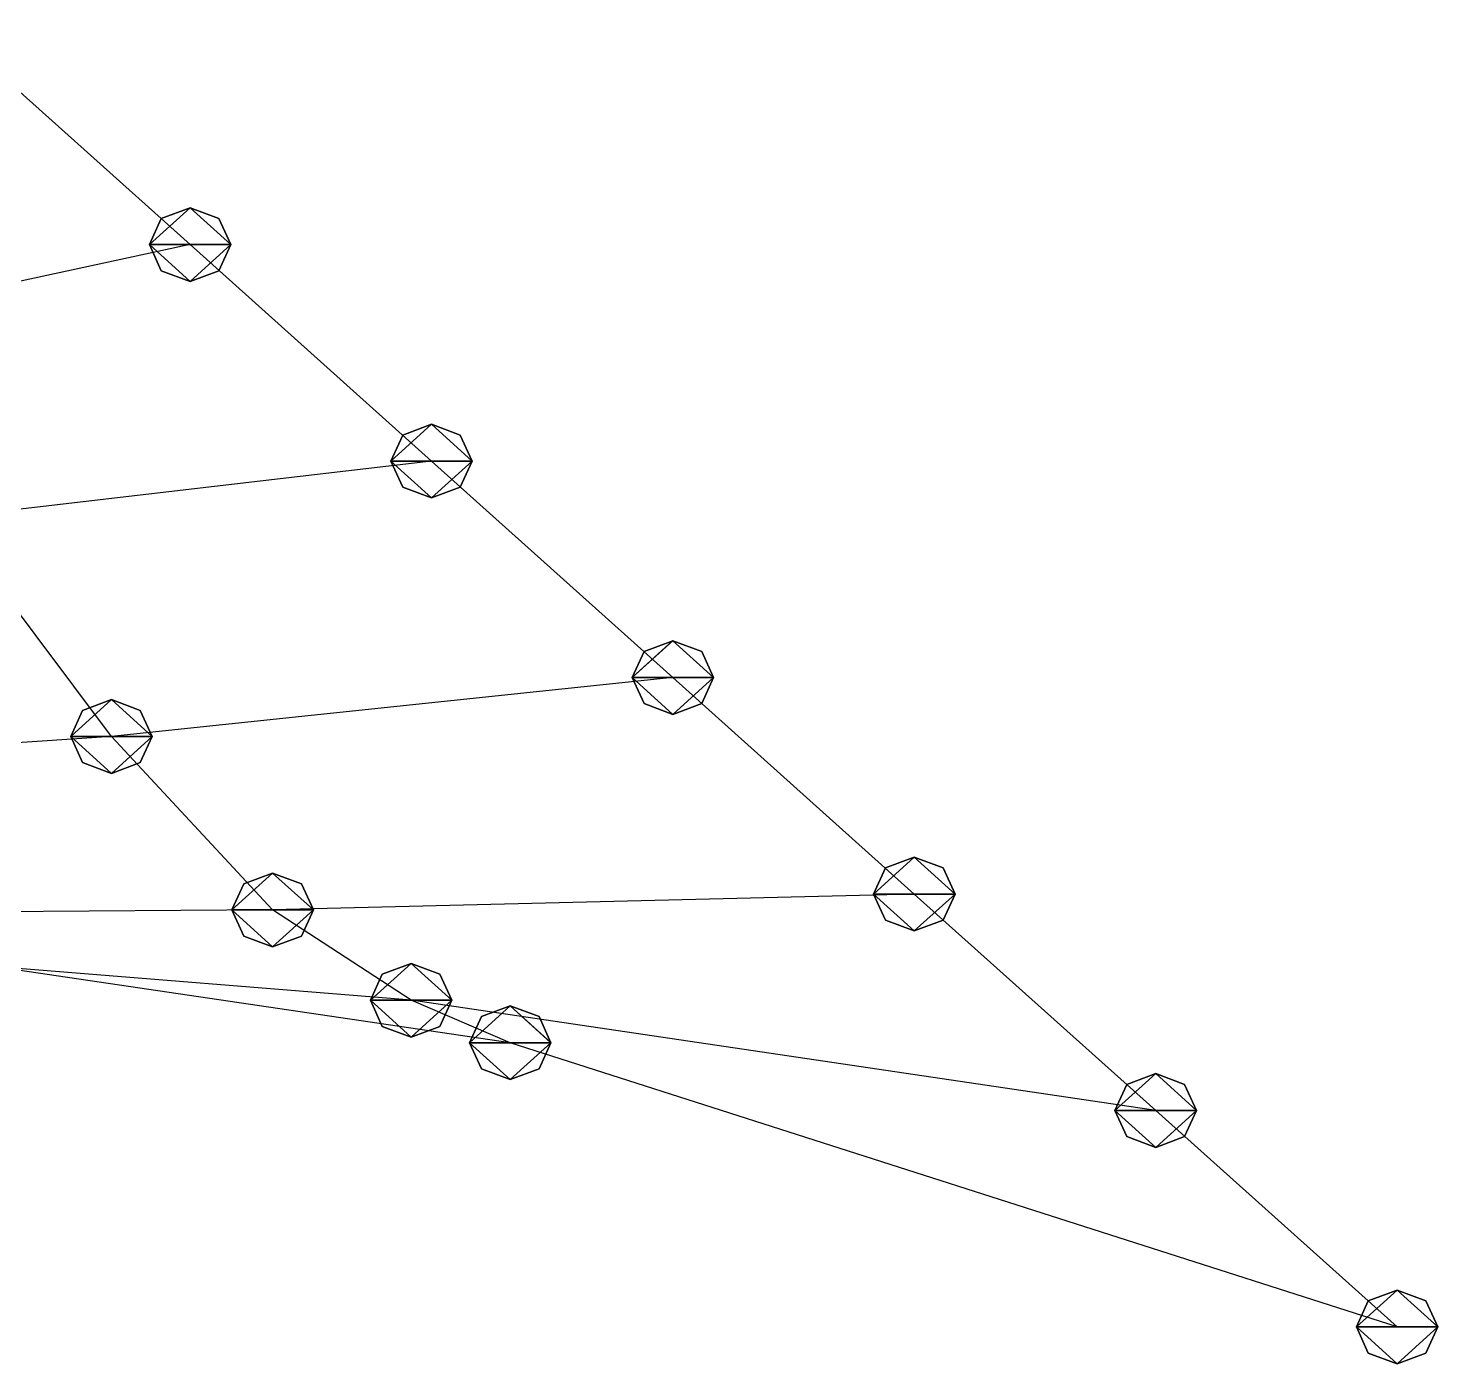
# Model space of a CAD drawing. Header units: metres. Extents: x -74 to 76, y -49 to 49.
# Drawn here: x 41.75 to 76.35, y -6.07 to 26.72 of the extents above; entities that cross this region are included whole.
import ezdxf

# ---------------------------------------------------------------- set-up
doc = ezdxf.new("R2010")
doc.units = ezdxf.units.M

msp = doc.modelspace()

# ---------------------------------------------------------------- linework, layer by layer
for p, q in [((45.721775, 21.406418, -185.8215), (39.795193, 26.72126, -187.22437)), ((45.721775, 22.312153, -186.24535), (45.014668, 22.04687, -186.1212)), ((45.721775, 22.312153, -186.24535), (45.014668, 22.04687, -186.1212)), ((45.721775, 22.312153, -186.24535), (45.014668, 22.04687, -186.1212)), ((46.428883, 22.04687, -186.1212), (45.721775, 22.312153, -186.24535)), ((46.428883, 22.04687, -186.1212), (45.721775, 22.312153, -186.24535)), ((46.428883, 22.04687, -186.1212), (45.721775, 22.312153, -186.24535)), ((45.014668, 22.04687, -186.1212), (44.721775, 21.406418, -185.8215)), ((45.014668, 22.04687, -186.1212), (44.721775, 21.406418, -185.8215)), ((45.014668, 22.04687, -186.1212), (44.721775, 21.406418, -185.8215)), ((46.721775, 21.406418, -185.8215), (46.428883, 22.04687, -186.1212)), ((46.721775, 21.406418, -185.8215), (46.428883, 22.04687, -186.1212)), ((46.721775, 21.406418, -185.8215), (46.428883, 22.04687, -186.1212)), ((45.721775, 21.406418, -185.8215), (34.71507, 19.04113, -186.33878)), ((44.721775, 21.406418, -185.8215), (45.014668, 20.765966, -185.5218)), ((44.721775, 21.406418, -185.8215), (45.014668, 20.765966, -185.5218)), ((44.721775, 21.406418, -185.8215), (45.014668, 20.765966, -185.5218)), ((51.648357, 16.091568, -184.41864), (45.721775, 21.406418, -185.8215)), ((46.428883, 20.765966, -185.5218), (46.721775, 21.406418, -185.8215)), ((46.428883, 20.765966, -185.5218), (46.721775, 21.406418, -185.8215)), ((46.428883, 20.765966, -185.5218), (46.721775, 21.406418, -185.8215)), ((45.014668, 20.765966, -185.5218), (45.721775, 20.500683, -185.39766)), ((45.014668, 20.765966, -185.5218), (45.721775, 20.500683, -185.39766)), ((45.014668, 20.765966, -185.5218), (45.721775, 20.500683, -185.39766)), ((45.721775, 20.500683, -185.39766), (46.428883, 20.765966, -185.5218)), ((45.721775, 20.500683, -185.39766), (46.428883, 20.765966, -185.5218)), ((45.721775, 20.500683, -185.39766), (46.428883, 20.765966, -185.5218)), ((51.648357, 16.997303, -184.84248), (50.94125, 16.73202, -184.71834)), ((51.648357, 16.997303, -184.84248), (50.94125, 16.73202, -184.71834)), ((51.648357, 16.997303, -184.84248), (50.94125, 16.73202, -184.71834)), ((52.355465, 16.73202, -184.71834), (51.648357, 16.997303, -184.84248)), ((52.355465, 16.73202, -184.71834), (51.648357, 16.997303, -184.84248)), ((52.355465, 16.73202, -184.71834), (51.648357, 16.997303, -184.84248)), ((50.94125, 16.73202, -184.71834), (50.648357, 16.091568, -184.41864)), ((50.94125, 16.73202, -184.71834), (50.648357, 16.091568, -184.41864)), ((50.94125, 16.73202, -184.71834), (50.648357, 16.091568, -184.41864)), ((52.648357, 16.091568, -184.41864), (52.355465, 16.73202, -184.71834)), ((52.648357, 16.091568, -184.41864), (52.355465, 16.73202, -184.71834)), ((52.648357, 16.091568, -184.41864), (52.355465, 16.73202, -184.71834)), ((51.648357, 16.091568, -184.41864), (39.769825, 14.700432, -185.63406)), ((50.648357, 16.091568, -184.41864), (50.94125, 15.451117, -184.11894)), ((50.648357, 16.091568, -184.41864), (50.94125, 15.451117, -184.11894)), ((50.648357, 16.091568, -184.41864), (50.94125, 15.451117, -184.11894)), ((57.57494, 10.776718, -183.01578), (51.648357, 16.091568, -184.41864)), ((52.355465, 15.451117, -184.11894), (52.648357, 16.091568, -184.41864)), ((52.355465, 15.451117, -184.11894), (52.648357, 16.091568, -184.41864)), ((52.355465, 15.451117, -184.11894), (52.648357, 16.091568, -184.41864)), ((50.94125, 15.451117, -184.11894), (51.648357, 15.185832, -183.9948)), ((50.94125, 15.451117, -184.11894), (51.648357, 15.185832, -183.9948)), ((50.94125, 15.451117, -184.11894), (51.648357, 15.185832, -183.9948)), ((51.648357, 15.185832, -183.9948), (52.355465, 15.451117, -184.11894)), ((51.648357, 15.185832, -183.9948), (52.355465, 15.451117, -184.11894)), ((51.648357, 15.185832, -183.9948), (52.355465, 15.451117, -184.11894)), ((43.790638, 9.329388, -184.89568), (39.769825, 14.700432, -185.63406)), ((57.57494, 11.682453, -183.43962), (56.867832, 11.41717, -183.31548)), ((57.57494, 11.682453, -183.43962), (56.867832, 11.41717, -183.31548)), ((57.57494, 11.682453, -183.43962), (56.867832, 11.41717, -183.31548)), ((58.282047, 11.41717, -183.31548), (57.57494, 11.682453, -183.43962)), ((58.282047, 11.41717, -183.31548), (57.57494, 11.682453, -183.43962)), ((58.282047, 11.41717, -183.31548), (57.57494, 11.682453, -183.43962)), ((56.867832, 11.41717, -183.31548), (56.57494, 10.776718, -183.01578)), ((56.867832, 11.41717, -183.31548), (56.57494, 10.776718, -183.01578)), ((56.867832, 11.41717, -183.31548), (56.57494, 10.776718, -183.01578)), ((58.57494, 10.776718, -183.01578), (58.282047, 11.41717, -183.31548)), ((58.57494, 10.776718, -183.01578), (58.282047, 11.41717, -183.31548)), ((58.57494, 10.776718, -183.01578), (58.282047, 11.41717, -183.31548)), ((57.57494, 10.776718, -183.01578), (43.790638, 9.329388, -184.89568)), ((56.57494, 10.776718, -183.01578), (56.867832, 10.136267, -182.71608)), ((56.57494, 10.776718, -183.01578), (56.867832, 10.136267, -182.71608)), ((56.57494, 10.776718, -183.01578), (56.867832, 10.136267, -182.71608)), ((63.501522, 5.461872, -181.61292), (57.57494, 10.776718, -183.01578)), ((58.282047, 10.136267, -182.71608), (58.57494, 10.776718, -183.01578)), ((58.282047, 10.136267, -182.71608), (58.57494, 10.776718, -183.01578)), ((58.282047, 10.136267, -182.71608), (58.57494, 10.776718, -183.01578)), ((43.790638, 10.235123, -185.31952), (43.08353, 9.969839, -185.19537)), ((43.790638, 10.235123, -185.31952), (43.08353, 9.969839, -185.19537)), ((43.790638, 10.235123, -185.31952), (43.08353, 9.969839, -185.19537)), ((43.790638, 10.235123, -185.31952), (43.08353, 9.969839, -185.19537)), ((44.497746, 9.969839, -185.19537), (43.790638, 10.235123, -185.31952)), ((44.497746, 9.969839, -185.19537), (43.790638, 10.235123, -185.31952)), ((44.497746, 9.969839, -185.19537), (43.790638, 10.235123, -185.31952)), ((44.497746, 9.969839, -185.19537), (43.790638, 10.235123, -185.31952)), ((56.867832, 10.136267, -182.71608), (57.57494, 9.870982, -182.59193)), ((56.867832, 10.136267, -182.71608), (57.57494, 9.870982, -182.59193)), ((56.867832, 10.136267, -182.71608), (57.57494, 9.870982, -182.59193)), ((57.57494, 9.870982, -182.59193), (58.282047, 10.136267, -182.71608)), ((57.57494, 9.870982, -182.59193), (58.282047, 10.136267, -182.71608)), ((57.57494, 9.870982, -182.59193), (58.282047, 10.136267, -182.71608)), ((43.08353, 9.969839, -185.19537), (42.790638, 9.329388, -184.89568)), ((43.08353, 9.969839, -185.19537), (42.790638, 9.329388, -184.89568)), ((43.08353, 9.969839, -185.19537), (42.790638, 9.329388, -184.89568)), ((43.08353, 9.969839, -185.19537), (42.790638, 9.329388, -184.89568)), ((44.790638, 9.329388, -184.89568), (44.497746, 9.969839, -185.19537)), ((44.790638, 9.329388, -184.89568), (44.497746, 9.969839, -185.19537)), ((44.790638, 9.329388, -184.89568), (44.497746, 9.969839, -185.19537)), ((44.790638, 9.329388, -184.89568), (44.497746, 9.969839, -185.19537)), ((43.790638, 9.329388, -184.89568), (30.167362, 8.399944, -188.78256)), ((42.790638, 9.329388, -184.89568), (43.08353, 8.688936, -184.59598)), ((42.790638, 9.329388, -184.89568), (43.08353, 8.688936, -184.59598)), ((42.790638, 9.329388, -184.89568), (43.08353, 8.688936, -184.59598)), ((42.790638, 9.329388, -184.89568), (43.08353, 8.688936, -184.59598)), ((47.74835, 5.069748, -183.68695), (43.790638, 9.329388, -184.89568)), ((44.497746, 8.688936, -184.59598), (44.790638, 9.329388, -184.89568)), ((44.497746, 8.688936, -184.59598), (44.790638, 9.329388, -184.89568)), ((44.497746, 8.688936, -184.59598), (44.790638, 9.329388, -184.89568)), ((44.497746, 8.688936, -184.59598), (44.790638, 9.329388, -184.89568)), ((43.08353, 8.688936, -184.59598), (43.790638, 8.423652, -184.47183)), ((43.08353, 8.688936, -184.59598), (43.790638, 8.423652, -184.47183)), ((43.08353, 8.688936, -184.59598), (43.790638, 8.423652, -184.47183)), ((43.08353, 8.688936, -184.59598), (43.790638, 8.423652, -184.47183)), ((43.790638, 8.423652, -184.47183), (44.497746, 8.688936, -184.59598)), ((43.790638, 8.423652, -184.47183), (44.497746, 8.688936, -184.59598)), ((43.790638, 8.423652, -184.47183), (44.497746, 8.688936, -184.59598)), ((43.790638, 8.423652, -184.47183), (44.497746, 8.688936, -184.59598)), ((63.501522, 6.3676076, -182.03676), (62.794415, 6.102324, -181.91261)), ((63.501522, 6.3676076, -182.03676), (62.794415, 6.102324, -181.91261)), ((63.501522, 6.3676076, -182.03676), (62.794415, 6.102324, -181.91261)), ((64.208626, 6.102324, -181.91261), (63.501522, 6.3676076, -182.03676)), ((64.208626, 6.102324, -181.91261), (63.501522, 6.3676076, -182.03676)), ((64.208626, 6.102324, -181.91261), (63.501522, 6.3676076, -182.03676)), ((47.74835, 5.9754834, -184.1108), (47.04124, 5.7102, -183.98665)), ((47.74835, 5.9754834, -184.1108), (47.04124, 5.7102, -183.98665)), ((47.74835, 5.9754834, -184.1108), (47.04124, 5.7102, -183.98665)), ((47.74835, 5.9754834, -184.1108), (47.04124, 5.7102, -183.98665)), ((48.455456, 5.7102, -183.98665), (47.74835, 5.9754834, -184.1108)), ((48.455456, 5.7102, -183.98665), (47.74835, 5.9754834, -184.1108)), ((48.455456, 5.7102, -183.98665), (47.74835, 5.9754834, -184.1108)), ((48.455456, 5.7102, -183.98665), (47.74835, 5.9754834, -184.1108)), ((62.794415, 6.102324, -181.91261), (62.501522, 5.461872, -181.61292)), ((62.794415, 6.102324, -181.91261), (62.501522, 5.461872, -181.61292)), ((62.794415, 6.102324, -181.91261), (62.501522, 5.461872, -181.61292)), ((64.50152, 5.461872, -181.61292), (64.208626, 6.102324, -181.91261)), ((64.50152, 5.461872, -181.61292), (64.208626, 6.102324, -181.91261)), ((64.50152, 5.461872, -181.61292), (64.208626, 6.102324, -181.91261)), ((47.04124, 5.7102, -183.98665), (46.74835, 5.069748, -183.68695)), ((47.04124, 5.7102, -183.98665), (46.74835, 5.069748, -183.68695)), ((47.04124, 5.7102, -183.98665), (46.74835, 5.069748, -183.68695)), ((47.04124, 5.7102, -183.98665), (46.74835, 5.069748, -183.68695)), ((48.74835, 5.069748, -183.68695), (48.455456, 5.7102, -183.98665)), ((48.74835, 5.069748, -183.68695), (48.455456, 5.7102, -183.98665)), ((48.74835, 5.069748, -183.68695), (48.455456, 5.7102, -183.98665)), ((48.74835, 5.069748, -183.68695), (48.455456, 5.7102, -183.98665)), ((63.501522, 5.461872, -181.61292), (47.74835, 5.069748, -183.68695)), ((62.501522, 5.461872, -181.61292), (62.794415, 4.82142, -181.31322)), ((62.501522, 5.461872, -181.61292), (62.794415, 4.82142, -181.31322)), ((62.501522, 5.461872, -181.61292), (62.794415, 4.82142, -181.31322)), ((69.4281, 0.14702225, -180.21005), (63.501522, 5.461872, -181.61292)), ((64.208626, 4.82142, -181.31322), (64.50152, 5.461872, -181.61292)), ((64.208626, 4.82142, -181.31322), (64.50152, 5.461872, -181.61292)), ((64.208626, 4.82142, -181.31322), (64.50152, 5.461872, -181.61292)), ((47.74835, 5.069748, -183.68695), (33.55044, 4.9663277, -188.71924)), ((46.74835, 5.069748, -183.68695), (47.04124, 4.429296, -183.38725)), ((46.74835, 5.069748, -183.68695), (47.04124, 4.429296, -183.38725)), ((46.74835, 5.069748, -183.68695), (47.04124, 4.429296, -183.38725)), ((46.74835, 5.069748, -183.68695), (47.04124, 4.429296, -183.38725)), ((51.14815, 2.8530922, -181.8537), (47.74835, 5.069748, -183.68695)), ((48.455456, 4.429296, -183.38725), (48.74835, 5.069748, -183.68695)), ((48.455456, 4.429296, -183.38725), (48.74835, 5.069748, -183.68695)), ((48.455456, 4.429296, -183.38725), (48.74835, 5.069748, -183.68695)), ((48.455456, 4.429296, -183.38725), (48.74835, 5.069748, -183.68695)), ((62.794415, 4.82142, -181.31322), (63.501522, 4.5561366, -181.18907)), ((62.794415, 4.82142, -181.31322), (63.501522, 4.5561366, -181.18907)), ((62.794415, 4.82142, -181.31322), (63.501522, 4.5561366, -181.18907)), ((63.501522, 4.5561366, -181.18907), (64.208626, 4.82142, -181.31322)), ((63.501522, 4.5561366, -181.18907), (64.208626, 4.82142, -181.31322)), ((63.501522, 4.5561366, -181.18907), (64.208626, 4.82142, -181.31322)), ((47.04124, 4.429296, -183.38725), (47.74835, 4.1640124, -183.2631)), ((47.04124, 4.429296, -183.38725), (47.74835, 4.1640124, -183.2631)), ((47.04124, 4.429296, -183.38725), (47.74835, 4.1640124, -183.2631)), ((47.04124, 4.429296, -183.38725), (47.74835, 4.1640124, -183.2631)), ((47.74835, 4.1640124, -183.2631), (48.455456, 4.429296, -183.38725)), ((47.74835, 4.1640124, -183.2631), (48.455456, 4.429296, -183.38725)), ((47.74835, 4.1640124, -183.2631), (48.455456, 4.429296, -183.38725)), ((47.74835, 4.1640124, -183.2631), (48.455456, 4.429296, -183.38725)), ((51.14815, 2.8530922, -181.8537), (36.279865, 4.051155, -188.36043)), ((53.58282, 1.8114014, -180.8113), (37.699566, 4.145836, -188.39569)), ((50.441044, 3.4935439, -182.1534), (50.14815, 2.8530922, -181.8537)), ((50.441044, 3.4935439, -182.1534), (50.14815, 2.8530922, -181.8537)), ((50.441044, 3.4935439, -182.1534), (50.14815, 2.8530922, -181.8537)), ((50.441044, 3.4935439, -182.1534), (50.14815, 2.8530922, -181.8537)), ((51.14815, 3.7588277, -182.27754), (50.441044, 3.4935439, -182.1534)), ((51.14815, 3.7588277, -182.27754), (50.441044, 3.4935439, -182.1534)), ((51.14815, 3.7588277, -182.27754), (50.441044, 3.4935439, -182.1534)), ((51.14815, 3.7588277, -182.27754), (50.441044, 3.4935439, -182.1534)), ((51.85526, 3.4935439, -182.1534), (51.14815, 3.7588277, -182.27754)), ((51.85526, 3.4935439, -182.1534), (51.14815, 3.7588277, -182.27754)), ((51.85526, 3.4935439, -182.1534), (51.14815, 3.7588277, -182.27754)), ((51.85526, 3.4935439, -182.1534), (51.14815, 3.7588277, -182.27754)), ((52.14815, 2.8530922, -181.8537), (51.85526, 3.4935439, -182.1534)), ((52.14815, 2.8530922, -181.8537), (51.85526, 3.4935439, -182.1534)), ((52.14815, 2.8530922, -181.8537), (51.85526, 3.4935439, -182.1534)), ((52.14815, 2.8530922, -181.8537), (51.85526, 3.4935439, -182.1534)), ((50.14815, 2.8530922, -181.8537), (50.441044, 2.2126403, -181.554)), ((50.14815, 2.8530922, -181.8537), (50.441044, 2.2126403, -181.554)), ((50.14815, 2.8530922, -181.8537), (50.441044, 2.2126403, -181.554)), ((50.14815, 2.8530922, -181.8537), (50.441044, 2.2126403, -181.554)), ((53.58282, 1.8114014, -180.8113), (51.14815, 2.8530922, -181.8537)), ((69.4281, 0.14702225, -180.21005), (51.14815, 2.8530922, -181.8537)), ((51.85526, 2.2126405, -181.554), (52.14815, 2.8530922, -181.8537)), ((51.85526, 2.2126405, -181.554), (52.14815, 2.8530922, -181.8537)), ((51.85526, 2.2126405, -181.554), (52.14815, 2.8530922, -181.8537)), ((51.85526, 2.2126405, -181.554), (52.14815, 2.8530922, -181.8537)), ((52.875713, 2.451853, -181.111), (52.58282, 1.8114014, -180.8113)), ((52.875713, 2.451853, -181.111), (52.58282, 1.8114014, -180.8113)), ((52.875713, 2.451853, -181.111), (52.58282, 1.8114014, -180.8113)), ((53.58282, 2.7171369, -181.23514), (52.875713, 2.451853, -181.111)), ((53.58282, 2.7171369, -181.23514), (52.875713, 2.451853, -181.111)), ((53.58282, 2.7171369, -181.23514), (52.875713, 2.451853, -181.111)), ((54.28993, 2.451853, -181.111), (53.58282, 2.7171369, -181.23514)), ((54.28993, 2.451853, -181.111), (53.58282, 2.7171369, -181.23514)), ((54.28993, 2.451853, -181.111), (53.58282, 2.7171369, -181.23514)), ((54.58282, 1.8114014, -180.8113), (54.28993, 2.451853, -181.111)), ((54.58282, 1.8114014, -180.8113), (54.28993, 2.451853, -181.111)), ((54.58282, 1.8114014, -180.8113), (54.28993, 2.451853, -181.111)), ((50.441044, 2.2126403, -181.554), (51.14815, 1.9473567, -181.42986)), ((50.441044, 2.2126403, -181.554), (51.14815, 1.9473567, -181.42986)), ((50.441044, 2.2126403, -181.554), (51.14815, 1.9473567, -181.42986)), ((50.441044, 2.2126403, -181.554), (51.14815, 1.9473567, -181.42986)), ((51.14815, 1.9473567, -181.42986), (51.85526, 2.2126405, -181.554)), ((51.14815, 1.9473567, -181.42986), (51.85526, 2.2126405, -181.554)), ((51.14815, 1.9473567, -181.42986), (51.85526, 2.2126405, -181.554)), ((51.14815, 1.9473567, -181.42986), (51.85526, 2.2126405, -181.554)), ((52.58282, 1.8114014, -180.8113), (52.875713, 1.1709496, -180.5116)), ((52.58282, 1.8114014, -180.8113), (52.875713, 1.1709496, -180.5116)), ((52.58282, 1.8114014, -180.8113), (52.875713, 1.1709496, -180.5116)), ((75.35469, -5.167824, -178.80717), (53.58282, 1.8114014, -180.8113)), ((54.28993, 1.1709497, -180.5116), (54.58282, 1.8114014, -180.8113)), ((54.28993, 1.1709497, -180.5116), (54.58282, 1.8114014, -180.8113)), ((54.28993, 1.1709497, -180.5116), (54.58282, 1.8114014, -180.8113)), ((52.875713, 1.1709496, -180.5116), (53.58282, 0.9056658, -180.38745)), ((52.875713, 1.1709496, -180.5116), (53.58282, 0.9056658, -180.38745)), ((52.875713, 1.1709496, -180.5116), (53.58282, 0.9056658, -180.38745)), ((53.58282, 0.9056658, -180.38745), (54.28993, 1.1709497, -180.5116)), ((53.58282, 0.9056658, -180.38745), (54.28993, 1.1709497, -180.5116)), ((53.58282, 0.9056658, -180.38745), (54.28993, 1.1709497, -180.5116)), ((69.4281, 1.0527577, -180.6339), (68.72099, 0.787474, -180.50975)), ((69.4281, 1.0527577, -180.6339), (68.72099, 0.787474, -180.50975)), ((69.4281, 1.0527577, -180.6339), (68.72099, 0.787474, -180.50975)), ((70.13521, 0.787474, -180.50975), (69.4281, 1.0527577, -180.6339)), ((70.13521, 0.787474, -180.50975), (69.4281, 1.0527577, -180.6339)), ((70.13521, 0.787474, -180.50975), (69.4281, 1.0527577, -180.6339)), ((68.72099, 0.787474, -180.50975), (68.4281, 0.14702225, -180.21005)), ((68.72099, 0.787474, -180.50975), (68.4281, 0.14702225, -180.21005)), ((68.72099, 0.787474, -180.50975), (68.4281, 0.14702225, -180.21005)), ((70.4281, 0.14702225, -180.21005), (70.13521, 0.787474, -180.50975)), ((70.4281, 0.14702225, -180.21005), (70.13521, 0.787474, -180.50975)), ((70.4281, 0.14702225, -180.21005), (70.13521, 0.787474, -180.50975)), ((68.4281, 0.14702225, -180.21005), (68.72099, -0.49342954, -179.91035)), ((68.4281, 0.14702225, -180.21005), (68.72099, -0.49342954, -179.91035)), ((68.4281, 0.14702225, -180.21005), (68.72099, -0.49342954, -179.91035)), ((75.35469, -5.167824, -178.80717), (69.4281, 0.14702225, -180.21005)), ((70.13521, -0.49342948, -179.91035), (70.4281, 0.14702225, -180.21005)), ((70.13521, -0.49342948, -179.91035), (70.4281, 0.14702225, -180.21005)), ((70.13521, -0.49342948, -179.91035), (70.4281, 0.14702225, -180.21005)), ((68.72099, -0.49342954, -179.91035), (69.4281, -0.7587133, -179.78621)), ((68.72099, -0.49342954, -179.91035), (69.4281, -0.7587133, -179.78621)), ((68.72099, -0.49342954, -179.91035), (69.4281, -0.7587133, -179.78621)), ((69.4281, -0.7587133, -179.78621), (70.13521, -0.49342948, -179.91035)), ((69.4281, -0.7587133, -179.78621), (70.13521, -0.49342948, -179.91035)), ((69.4281, -0.7587133, -179.78621), (70.13521, -0.49342948, -179.91035)), ((75.35469, -4.2620883, -179.23102), (74.64758, -4.527372, -179.10687)), ((75.35469, -4.2620883, -179.23102), (74.64758, -4.527372, -179.10687)), ((76.0618, -4.527372, -179.10687), (75.35469, -4.2620883, -179.23102)), ((76.0618, -4.527372, -179.10687), (75.35469, -4.2620883, -179.23102)), ((74.64758, -4.527372, -179.10687), (74.35469, -5.167824, -178.80717)), ((74.64758, -4.527372, -179.10687), (74.35469, -5.167824, -178.80717)), ((76.35469, -5.167824, -178.80717), (76.0618, -4.527372, -179.10687)), ((76.35469, -5.167824, -178.80717), (76.0618, -4.527372, -179.10687)), ((74.35469, -5.167824, -178.80717), (74.64758, -5.8082757, -178.50748)), ((74.35469, -5.167824, -178.80717), (74.64758, -5.8082757, -178.50748)), ((76.0618, -5.8082757, -178.50748), (76.35469, -5.167824, -178.80717)), ((76.0618, -5.8082757, -178.50748), (76.35469, -5.167824, -178.80717)), ((74.64758, -5.8082757, -178.50748), (75.35469, -6.0735593, -178.38333)), ((74.64758, -5.8082757, -178.50748), (75.35469, -6.0735593, -178.38333)), ((75.35469, -6.0735593, -178.38333), (76.0618, -5.8082757, -178.50748)), ((75.35469, -6.0735593, -178.38333), (76.0618, -5.8082757, -178.50748))]:
    msp.add_line(p, q)
for points in [[(44.721775, 21.406418, -185.8215), (45.014668, 22.04687, -186.1212), (45.721775, 22.312153, -186.24535), (45.721874, 22.312252, -186.24524)], [(44.721775, 21.406418, -185.8215), (45.014668, 22.04687, -186.1212), (45.721775, 22.312153, -186.24535), (45.721874, 22.312252, -186.24524)], [(44.721775, 21.406418, -185.8215), (45.014668, 22.04687, -186.1212), (45.721775, 22.312153, -186.24535), (45.721874, 22.312252, -186.24524)], [(44.721775, 21.406418, -185.8215), (45.721775, 22.312153, -186.24535), (46.721775, 21.406418, -185.8215), (46.721874, 21.406517, -185.8214)], [(44.721775, 21.406418, -185.8215), (45.721775, 22.312153, -186.24535), (46.721775, 21.406418, -185.8215), (46.721874, 21.406517, -185.8214)], [(44.721775, 21.406418, -185.8215), (45.721775, 22.312153, -186.24535), (46.721775, 21.406418, -185.8215), (46.721874, 21.406517, -185.8214)], [(45.721775, 22.312153, -186.24535), (46.428883, 22.04687, -186.1212), (46.721775, 21.406418, -185.8215), (46.721874, 21.406517, -185.8214)], [(45.721775, 22.312153, -186.24535), (46.428883, 22.04687, -186.1212), (46.721775, 21.406418, -185.8215), (46.721874, 21.406517, -185.8214)], [(45.721775, 22.312153, -186.24535), (46.428883, 22.04687, -186.1212), (46.721775, 21.406418, -185.8215), (46.721874, 21.406517, -185.8214)], [(45.721775, 20.500683, -185.39766), (45.014668, 20.765966, -185.5218), (44.721775, 21.406418, -185.8215), (44.721874, 21.406517, -185.8214)], [(46.721775, 21.406418, -185.8215), (45.721775, 20.500683, -185.39766), (44.721775, 21.406418, -185.8215), (44.721874, 21.406517, -185.8214)], [(45.721775, 20.500683, -185.39766), (45.014668, 20.765966, -185.5218), (44.721775, 21.406418, -185.8215), (44.721874, 21.406517, -185.8214)], [(46.721775, 21.406418, -185.8215), (45.721775, 20.500683, -185.39766), (44.721775, 21.406418, -185.8215), (44.721874, 21.406517, -185.8214)], [(45.721775, 20.500683, -185.39766), (45.014668, 20.765966, -185.5218), (44.721775, 21.406418, -185.8215), (44.721874, 21.406517, -185.8214)], [(46.721775, 21.406418, -185.8215), (45.721775, 20.500683, -185.39766), (44.721775, 21.406418, -185.8215), (44.721874, 21.406517, -185.8214)], [(46.721775, 21.406418, -185.8215), (46.428883, 20.765966, -185.5218), (45.721775, 20.500683, -185.39766), (45.721874, 20.500782, -185.39755)], [(46.721775, 21.406418, -185.8215), (46.428883, 20.765966, -185.5218), (45.721775, 20.500683, -185.39766), (45.721874, 20.500782, -185.39755)], [(46.721775, 21.406418, -185.8215), (46.428883, 20.765966, -185.5218), (45.721775, 20.500683, -185.39766), (45.721874, 20.500782, -185.39755)], [(50.648357, 16.091568, -184.41864), (50.94125, 16.73202, -184.71834), (51.648357, 16.997303, -184.84248), (51.648457, 16.997402, -184.84238)], [(50.648357, 16.091568, -184.41864), (50.94125, 16.73202, -184.71834), (51.648357, 16.997303, -184.84248), (51.648457, 16.997402, -184.84238)], [(50.648357, 16.091568, -184.41864), (50.94125, 16.73202, -184.71834), (51.648357, 16.997303, -184.84248), (51.648457, 16.997402, -184.84238)], [(50.648357, 16.091568, -184.41864), (51.648357, 16.997303, -184.84248), (52.648357, 16.091568, -184.41864), (52.648457, 16.091667, -184.41853)], [(50.648357, 16.091568, -184.41864), (51.648357, 16.997303, -184.84248), (52.648357, 16.091568, -184.41864), (52.648457, 16.091667, -184.41853)], [(50.648357, 16.091568, -184.41864), (51.648357, 16.997303, -184.84248), (52.648357, 16.091568, -184.41864), (52.648457, 16.091667, -184.41853)], [(51.648357, 16.997303, -184.84248), (52.355465, 16.73202, -184.71834), (52.648357, 16.091568, -184.41864), (52.648457, 16.091667, -184.41853)], [(51.648357, 16.997303, -184.84248), (52.355465, 16.73202, -184.71834), (52.648357, 16.091568, -184.41864), (52.648457, 16.091667, -184.41853)], [(51.648357, 16.997303, -184.84248), (52.355465, 16.73202, -184.71834), (52.648357, 16.091568, -184.41864), (52.648457, 16.091667, -184.41853)], [(51.648357, 15.185832, -183.9948), (50.94125, 15.451117, -184.11894), (50.648357, 16.091568, -184.41864), (50.648457, 16.091667, -184.41853)], [(52.648357, 16.091568, -184.41864), (51.648357, 15.185832, -183.9948), (50.648357, 16.091568, -184.41864), (50.648457, 16.091667, -184.41853)], [(51.648357, 15.185832, -183.9948), (50.94125, 15.451117, -184.11894), (50.648357, 16.091568, -184.41864), (50.648457, 16.091667, -184.41853)], [(52.648357, 16.091568, -184.41864), (51.648357, 15.185832, -183.9948), (50.648357, 16.091568, -184.41864), (50.648457, 16.091667, -184.41853)], [(51.648357, 15.185832, -183.9948), (50.94125, 15.451117, -184.11894), (50.648357, 16.091568, -184.41864), (50.648457, 16.091667, -184.41853)], [(52.648357, 16.091568, -184.41864), (51.648357, 15.185832, -183.9948), (50.648357, 16.091568, -184.41864), (50.648457, 16.091667, -184.41853)], [(52.648357, 16.091568, -184.41864), (52.355465, 15.451117, -184.11894), (51.648357, 15.185832, -183.9948), (51.648457, 15.185932, -183.99469)], [(52.648357, 16.091568, -184.41864), (52.355465, 15.451117, -184.11894), (51.648357, 15.185832, -183.9948), (51.648457, 15.185932, -183.99469)], [(52.648357, 16.091568, -184.41864), (52.355465, 15.451117, -184.11894), (51.648357, 15.185832, -183.9948), (51.648457, 15.185932, -183.99469)], [(56.57494, 10.776718, -183.01578), (56.867832, 11.41717, -183.31548), (57.57494, 11.682453, -183.43962), (57.57504, 11.682553, -183.43951)], [(56.57494, 10.776718, -183.01578), (56.867832, 11.41717, -183.31548), (57.57494, 11.682453, -183.43962), (57.57504, 11.682553, -183.43951)], [(56.57494, 10.776718, -183.01578), (56.867832, 11.41717, -183.31548), (57.57494, 11.682453, -183.43962), (57.57504, 11.682553, -183.43951)], [(56.57494, 10.776718, -183.01578), (57.57494, 11.682453, -183.43962), (58.57494, 10.776718, -183.01578), (58.57504, 10.776818, -183.01567)], [(56.57494, 10.776718, -183.01578), (57.57494, 11.682453, -183.43962), (58.57494, 10.776718, -183.01578), (58.57504, 10.776818, -183.01567)], [(56.57494, 10.776718, -183.01578), (57.57494, 11.682453, -183.43962), (58.57494, 10.776718, -183.01578), (58.57504, 10.776818, -183.01567)], [(57.57494, 11.682453, -183.43962), (58.282047, 11.41717, -183.31548), (58.57494, 10.776718, -183.01578), (58.57504, 10.776818, -183.01567)], [(57.57494, 11.682453, -183.43962), (58.282047, 11.41717, -183.31548), (58.57494, 10.776718, -183.01578), (58.57504, 10.776818, -183.01567)], [(57.57494, 11.682453, -183.43962), (58.282047, 11.41717, -183.31548), (58.57494, 10.776718, -183.01578), (58.57504, 10.776818, -183.01567)], [(57.57494, 9.870982, -182.59193), (56.867832, 10.136267, -182.71608), (56.57494, 10.776718, -183.01578), (56.57504, 10.776818, -183.01567)], [(58.57494, 10.776718, -183.01578), (57.57494, 9.870982, -182.59193), (56.57494, 10.776718, -183.01578), (56.57504, 10.776818, -183.01567)], [(57.57494, 9.870982, -182.59193), (56.867832, 10.136267, -182.71608), (56.57494, 10.776718, -183.01578), (56.57504, 10.776818, -183.01567)], [(58.57494, 10.776718, -183.01578), (57.57494, 9.870982, -182.59193), (56.57494, 10.776718, -183.01578), (56.57504, 10.776818, -183.01567)], [(57.57494, 9.870982, -182.59193), (56.867832, 10.136267, -182.71608), (56.57494, 10.776718, -183.01578), (56.57504, 10.776818, -183.01567)], [(58.57494, 10.776718, -183.01578), (57.57494, 9.870982, -182.59193), (56.57494, 10.776718, -183.01578), (56.57504, 10.776818, -183.01567)], [(58.57494, 10.776718, -183.01578), (58.282047, 10.136267, -182.71608), (57.57494, 9.870982, -182.59193), (57.57504, 9.871082, -182.59183)], [(58.57494, 10.776718, -183.01578), (58.282047, 10.136267, -182.71608), (57.57494, 9.870982, -182.59193), (57.57504, 9.871082, -182.59183)], [(58.57494, 10.776718, -183.01578), (58.282047, 10.136267, -182.71608), (57.57494, 9.870982, -182.59193), (57.57504, 9.871082, -182.59183)], [(42.790638, 9.329388, -184.89568), (43.08353, 9.969839, -185.19537), (43.790638, 10.235123, -185.31952), (43.790737, 10.235223, -185.31941)], [(42.790638, 9.329388, -184.89568), (43.08353, 9.969839, -185.19537), (43.790638, 10.235123, -185.31952), (43.790737, 10.235223, -185.31941)], [(42.790638, 9.329388, -184.89568), (43.08353, 9.969839, -185.19537), (43.790638, 10.235123, -185.31952), (43.790737, 10.235223, -185.31941)], [(42.790638, 9.329388, -184.89568), (43.08353, 9.969839, -185.19537), (43.790638, 10.235123, -185.31952), (43.790737, 10.235223, -185.31941)], [(42.790638, 9.329388, -184.89568), (43.790638, 10.235123, -185.31952), (44.790638, 9.329388, -184.89568), (44.790737, 9.329488, -184.89557)], [(42.790638, 9.329388, -184.89568), (43.790638, 10.235123, -185.31952), (44.790638, 9.329388, -184.89568), (44.790737, 9.329488, -184.89557)], [(42.790638, 9.329388, -184.89568), (43.790638, 10.235123, -185.31952), (44.790638, 9.329388, -184.89568), (44.790737, 9.329488, -184.89557)], [(42.790638, 9.329388, -184.89568), (43.790638, 10.235123, -185.31952), (44.790638, 9.329388, -184.89568), (44.790737, 9.329488, -184.89557)], [(43.790638, 10.235123, -185.31952), (44.497746, 9.969839, -185.19537), (44.790638, 9.329388, -184.89568), (44.790737, 9.329488, -184.89557)], [(43.790638, 10.235123, -185.31952), (44.497746, 9.969839, -185.19537), (44.790638, 9.329388, -184.89568), (44.790737, 9.329488, -184.89557)], [(43.790638, 10.235123, -185.31952), (44.497746, 9.969839, -185.19537), (44.790638, 9.329388, -184.89568), (44.790737, 9.329488, -184.89557)], [(43.790638, 10.235123, -185.31952), (44.497746, 9.969839, -185.19537), (44.790638, 9.329388, -184.89568), (44.790737, 9.329488, -184.89557)], [(43.790638, 8.423652, -184.47183), (43.08353, 8.688936, -184.59598), (42.790638, 9.329388, -184.89568), (42.790737, 9.329488, -184.89557)], [(44.790638, 9.329388, -184.89568), (43.790638, 8.423652, -184.47183), (42.790638, 9.329388, -184.89568), (42.790737, 9.329488, -184.89557)], [(43.790638, 8.423652, -184.47183), (43.08353, 8.688936, -184.59598), (42.790638, 9.329388, -184.89568), (42.790737, 9.329488, -184.89557)], [(44.790638, 9.329388, -184.89568), (43.790638, 8.423652, -184.47183), (42.790638, 9.329388, -184.89568), (42.790737, 9.329488, -184.89557)], [(43.790638, 8.423652, -184.47183), (43.08353, 8.688936, -184.59598), (42.790638, 9.329388, -184.89568), (42.790737, 9.329488, -184.89557)], [(44.790638, 9.329388, -184.89568), (43.790638, 8.423652, -184.47183), (42.790638, 9.329388, -184.89568), (42.790737, 9.329488, -184.89557)], [(43.790638, 8.423652, -184.47183), (43.08353, 8.688936, -184.59598), (42.790638, 9.329388, -184.89568), (42.790737, 9.329488, -184.89557)], [(44.790638, 9.329388, -184.89568), (43.790638, 8.423652, -184.47183), (42.790638, 9.329388, -184.89568), (42.790737, 9.329488, -184.89557)], [(44.790638, 9.329388, -184.89568), (44.497746, 8.688936, -184.59598), (43.790638, 8.423652, -184.47183), (43.790737, 8.423752, -184.47173)], [(44.790638, 9.329388, -184.89568), (44.497746, 8.688936, -184.59598), (43.790638, 8.423652, -184.47183), (43.790737, 8.423752, -184.47173)], [(44.790638, 9.329388, -184.89568), (44.497746, 8.688936, -184.59598), (43.790638, 8.423652, -184.47183), (43.790737, 8.423752, -184.47173)], [(44.790638, 9.329388, -184.89568), (44.497746, 8.688936, -184.59598), (43.790638, 8.423652, -184.47183), (43.790737, 8.423752, -184.47173)], [(62.501522, 5.461872, -181.61292), (62.794415, 6.102324, -181.91261), (63.501522, 6.3676076, -182.03676), (63.50162, 6.3677077, -182.03665)], [(62.501522, 5.461872, -181.61292), (62.794415, 6.102324, -181.91261), (63.501522, 6.3676076, -182.03676), (63.50162, 6.3677077, -182.03665)], [(62.501522, 5.461872, -181.61292), (62.794415, 6.102324, -181.91261), (63.501522, 6.3676076, -182.03676), (63.50162, 6.3677077, -182.03665)], [(62.501522, 5.461872, -181.61292), (63.501522, 6.3676076, -182.03676), (64.50152, 5.461872, -181.61292), (64.50162, 5.461972, -181.61281)], [(62.501522, 5.461872, -181.61292), (63.501522, 6.3676076, -182.03676), (64.50152, 5.461872, -181.61292), (64.50162, 5.461972, -181.61281)], [(62.501522, 5.461872, -181.61292), (63.501522, 6.3676076, -182.03676), (64.50152, 5.461872, -181.61292), (64.50162, 5.461972, -181.61281)], [(63.501522, 6.3676076, -182.03676), (64.208626, 6.102324, -181.91261), (64.50152, 5.461872, -181.61292), (64.50162, 5.461972, -181.61281)], [(63.501522, 6.3676076, -182.03676), (64.208626, 6.102324, -181.91261), (64.50152, 5.461872, -181.61292), (64.50162, 5.461972, -181.61281)], [(63.501522, 6.3676076, -182.03676), (64.208626, 6.102324, -181.91261), (64.50152, 5.461872, -181.61292), (64.50162, 5.461972, -181.61281)], [(46.74835, 5.069748, -183.68695), (47.04124, 5.7102, -183.98665), (47.74835, 5.9754834, -184.1108), (47.748447, 5.9755836, -184.11069)], [(46.74835, 5.069748, -183.68695), (47.04124, 5.7102, -183.98665), (47.74835, 5.9754834, -184.1108), (47.748447, 5.9755836, -184.11069)], [(46.74835, 5.069748, -183.68695), (47.04124, 5.7102, -183.98665), (47.74835, 5.9754834, -184.1108), (47.748447, 5.9755836, -184.11069)], [(46.74835, 5.069748, -183.68695), (47.04124, 5.7102, -183.98665), (47.74835, 5.9754834, -184.1108), (47.748447, 5.9755836, -184.11069)], [(46.74835, 5.069748, -183.68695), (47.74835, 5.9754834, -184.1108), (48.74835, 5.069748, -183.68695), (48.748447, 5.069848, -183.68684)], [(46.74835, 5.069748, -183.68695), (47.74835, 5.9754834, -184.1108), (48.74835, 5.069748, -183.68695), (48.748447, 5.069848, -183.68684)], [(46.74835, 5.069748, -183.68695), (47.74835, 5.9754834, -184.1108), (48.74835, 5.069748, -183.68695), (48.748447, 5.069848, -183.68684)], [(46.74835, 5.069748, -183.68695), (47.74835, 5.9754834, -184.1108), (48.74835, 5.069748, -183.68695), (48.748447, 5.069848, -183.68684)], [(47.74835, 5.9754834, -184.1108), (48.455456, 5.7102, -183.98665), (48.74835, 5.069748, -183.68695), (48.748447, 5.069848, -183.68684)], [(47.74835, 5.9754834, -184.1108), (48.455456, 5.7102, -183.98665), (48.74835, 5.069748, -183.68695), (48.748447, 5.069848, -183.68684)], [(47.74835, 5.9754834, -184.1108), (48.455456, 5.7102, -183.98665), (48.74835, 5.069748, -183.68695), (48.748447, 5.069848, -183.68684)], [(47.74835, 5.9754834, -184.1108), (48.455456, 5.7102, -183.98665), (48.74835, 5.069748, -183.68695), (48.748447, 5.069848, -183.68684)], [(63.501522, 4.5561366, -181.18907), (62.794415, 4.82142, -181.31322), (62.501522, 5.461872, -181.61292), (62.50162, 5.461972, -181.61281)], [(64.50152, 5.461872, -181.61292), (63.501522, 4.5561366, -181.18907), (62.501522, 5.461872, -181.61292), (62.50162, 5.461972, -181.61281)], [(63.501522, 4.5561366, -181.18907), (62.794415, 4.82142, -181.31322), (62.501522, 5.461872, -181.61292), (62.50162, 5.461972, -181.61281)], [(64.50152, 5.461872, -181.61292), (63.501522, 4.5561366, -181.18907), (62.501522, 5.461872, -181.61292), (62.50162, 5.461972, -181.61281)], [(63.501522, 4.5561366, -181.18907), (62.794415, 4.82142, -181.31322), (62.501522, 5.461872, -181.61292), (62.50162, 5.461972, -181.61281)], [(64.50152, 5.461872, -181.61292), (63.501522, 4.5561366, -181.18907), (62.501522, 5.461872, -181.61292), (62.50162, 5.461972, -181.61281)], [(64.50152, 5.461872, -181.61292), (64.208626, 4.82142, -181.31322), (63.501522, 4.5561366, -181.18907), (63.50162, 4.5562367, -181.18896)], [(64.50152, 5.461872, -181.61292), (64.208626, 4.82142, -181.31322), (63.501522, 4.5561366, -181.18907), (63.50162, 4.5562367, -181.18896)], [(64.50152, 5.461872, -181.61292), (64.208626, 4.82142, -181.31322), (63.501522, 4.5561366, -181.18907), (63.50162, 4.5562367, -181.18896)], [(47.74835, 4.1640124, -183.2631), (47.04124, 4.429296, -183.38725), (46.74835, 5.069748, -183.68695), (46.748447, 5.069848, -183.68684)], [(48.74835, 5.069748, -183.68695), (47.74835, 4.1640124, -183.2631), (46.74835, 5.069748, -183.68695), (46.748447, 5.069848, -183.68684)], [(47.74835, 4.1640124, -183.2631), (47.04124, 4.429296, -183.38725), (46.74835, 5.069748, -183.68695), (46.748447, 5.069848, -183.68684)], [(48.74835, 5.069748, -183.68695), (47.74835, 4.1640124, -183.2631), (46.74835, 5.069748, -183.68695), (46.748447, 5.069848, -183.68684)], [(47.74835, 4.1640124, -183.2631), (47.04124, 4.429296, -183.38725), (46.74835, 5.069748, -183.68695), (46.748447, 5.069848, -183.68684)], [(48.74835, 5.069748, -183.68695), (47.74835, 4.1640124, -183.2631), (46.74835, 5.069748, -183.68695), (46.748447, 5.069848, -183.68684)], [(47.74835, 4.1640124, -183.2631), (47.04124, 4.429296, -183.38725), (46.74835, 5.069748, -183.68695), (46.748447, 5.069848, -183.68684)], [(48.74835, 5.069748, -183.68695), (47.74835, 4.1640124, -183.2631), (46.74835, 5.069748, -183.68695), (46.748447, 5.069848, -183.68684)], [(48.74835, 5.069748, -183.68695), (48.455456, 4.429296, -183.38725), (47.74835, 4.1640124, -183.2631), (47.748447, 4.1641126, -183.263)], [(48.74835, 5.069748, -183.68695), (48.455456, 4.429296, -183.38725), (47.74835, 4.1640124, -183.2631), (47.748447, 4.1641126, -183.263)], [(48.74835, 5.069748, -183.68695), (48.455456, 4.429296, -183.38725), (47.74835, 4.1640124, -183.2631), (47.748447, 4.1641126, -183.263)], [(48.74835, 5.069748, -183.68695), (48.455456, 4.429296, -183.38725), (47.74835, 4.1640124, -183.2631), (47.748447, 4.1641126, -183.263)], [(50.14815, 2.8530922, -181.8537), (50.441044, 3.4935439, -182.1534), (51.14815, 3.7588277, -182.27754), (51.14825, 3.7589276, -182.27744)], [(50.14815, 2.8530922, -181.8537), (50.441044, 3.4935439, -182.1534), (51.14815, 3.7588277, -182.27754), (51.14825, 3.7589276, -182.27744)], [(50.14815, 2.8530922, -181.8537), (50.441044, 3.4935439, -182.1534), (51.14815, 3.7588277, -182.27754), (51.14825, 3.7589276, -182.27744)], [(50.14815, 2.8530922, -181.8537), (50.441044, 3.4935439, -182.1534), (51.14815, 3.7588277, -182.27754), (51.14825, 3.7589276, -182.27744)], [(50.14815, 2.8530922, -181.8537), (51.14815, 3.7588277, -182.27754), (52.14815, 2.8530922, -181.8537), (52.14825, 2.853192, -181.85359)], [(50.14815, 2.8530922, -181.8537), (51.14815, 3.7588277, -182.27754), (52.14815, 2.8530922, -181.8537), (52.14825, 2.853192, -181.85359)], [(50.14815, 2.8530922, -181.8537), (51.14815, 3.7588277, -182.27754), (52.14815, 2.8530922, -181.8537), (52.14825, 2.853192, -181.85359)], [(50.14815, 2.8530922, -181.8537), (51.14815, 3.7588277, -182.27754), (52.14815, 2.8530922, -181.8537), (52.14825, 2.853192, -181.85359)], [(51.14815, 3.7588277, -182.27754), (51.85526, 3.4935439, -182.1534), (52.14815, 2.8530922, -181.8537), (52.14825, 2.853192, -181.85359)], [(51.14815, 3.7588277, -182.27754), (51.85526, 3.4935439, -182.1534), (52.14815, 2.8530922, -181.8537), (52.14825, 2.853192, -181.85359)], [(51.14815, 3.7588277, -182.27754), (51.85526, 3.4935439, -182.1534), (52.14815, 2.8530922, -181.8537), (52.14825, 2.853192, -181.85359)], [(51.14815, 3.7588277, -182.27754), (51.85526, 3.4935439, -182.1534), (52.14815, 2.8530922, -181.8537), (52.14825, 2.853192, -181.85359)], [(51.14815, 1.9473567, -181.42986), (50.441044, 2.2126403, -181.554), (50.14815, 2.8530922, -181.8537), (50.14825, 2.853192, -181.85359)], [(52.14815, 2.8530922, -181.8537), (51.14815, 1.9473567, -181.42986), (50.14815, 2.8530922, -181.8537), (50.14825, 2.853192, -181.85359)], [(51.14815, 1.9473567, -181.42986), (50.441044, 2.2126403, -181.554), (50.14815, 2.8530922, -181.8537), (50.14825, 2.853192, -181.85359)], [(52.14815, 2.8530922, -181.8537), (51.14815, 1.9473567, -181.42986), (50.14815, 2.8530922, -181.8537), (50.14825, 2.853192, -181.85359)], [(51.14815, 1.9473567, -181.42986), (50.441044, 2.2126403, -181.554), (50.14815, 2.8530922, -181.8537), (50.14825, 2.853192, -181.85359)], [(52.14815, 2.8530922, -181.8537), (51.14815, 1.9473567, -181.42986), (50.14815, 2.8530922, -181.8537), (50.14825, 2.853192, -181.85359)], [(51.14815, 1.9473567, -181.42986), (50.441044, 2.2126403, -181.554), (50.14815, 2.8530922, -181.8537), (50.14825, 2.853192, -181.85359)], [(52.14815, 2.8530922, -181.8537), (51.14815, 1.9473567, -181.42986), (50.14815, 2.8530922, -181.8537), (50.14825, 2.853192, -181.85359)], [(52.14815, 2.8530922, -181.8537), (51.85526, 2.2126405, -181.554), (51.14815, 1.9473567, -181.42986), (51.14825, 1.9474567, -181.42975)], [(52.14815, 2.8530922, -181.8537), (51.85526, 2.2126405, -181.554), (51.14815, 1.9473567, -181.42986), (51.14825, 1.9474567, -181.42975)], [(52.14815, 2.8530922, -181.8537), (51.85526, 2.2126405, -181.554), (51.14815, 1.9473567, -181.42986), (51.14825, 1.9474567, -181.42975)], [(52.14815, 2.8530922, -181.8537), (51.85526, 2.2126405, -181.554), (51.14815, 1.9473567, -181.42986), (51.14825, 1.9474567, -181.42975)], [(52.58282, 1.8114014, -180.8113), (52.875713, 2.451853, -181.111), (53.58282, 2.7171369, -181.23514), (53.58292, 2.7172368, -181.23503)], [(52.58282, 1.8114014, -180.8113), (52.875713, 2.451853, -181.111), (53.58282, 2.7171369, -181.23514), (53.58292, 2.7172368, -181.23503)], [(52.58282, 1.8114014, -180.8113), (52.875713, 2.451853, -181.111), (53.58282, 2.7171369, -181.23514), (53.58292, 2.7172368, -181.23503)], [(52.58282, 1.8114014, -180.8113), (53.58282, 2.7171369, -181.23514), (54.58282, 1.8114014, -180.8113), (54.58292, 1.8115014, -180.81119)], [(52.58282, 1.8114014, -180.8113), (53.58282, 2.7171369, -181.23514), (54.58282, 1.8114014, -180.8113), (54.58292, 1.8115014, -180.81119)], [(52.58282, 1.8114014, -180.8113), (53.58282, 2.7171369, -181.23514), (54.58282, 1.8114014, -180.8113), (54.58292, 1.8115014, -180.81119)], [(53.58282, 2.7171369, -181.23514), (54.28993, 2.451853, -181.111), (54.58282, 1.8114014, -180.8113), (54.58292, 1.8115014, -180.81119)], [(53.58282, 2.7171369, -181.23514), (54.28993, 2.451853, -181.111), (54.58282, 1.8114014, -180.8113), (54.58292, 1.8115014, -180.81119)], [(53.58282, 2.7171369, -181.23514), (54.28993, 2.451853, -181.111), (54.58282, 1.8114014, -180.8113), (54.58292, 1.8115014, -180.81119)], [(53.58282, 0.9056658, -180.38745), (52.875713, 1.1709496, -180.5116), (52.58282, 1.8114014, -180.8113), (52.58292, 1.8115014, -180.81119)], [(54.58282, 1.8114014, -180.8113), (53.58282, 0.9056658, -180.38745), (52.58282, 1.8114014, -180.8113), (52.58292, 1.8115014, -180.81119)], [(53.58282, 0.9056658, -180.38745), (52.875713, 1.1709496, -180.5116), (52.58282, 1.8114014, -180.8113), (52.58292, 1.8115014, -180.81119)], [(54.58282, 1.8114014, -180.8113), (53.58282, 0.9056658, -180.38745), (52.58282, 1.8114014, -180.8113), (52.58292, 1.8115014, -180.81119)], [(53.58282, 0.9056658, -180.38745), (52.875713, 1.1709496, -180.5116), (52.58282, 1.8114014, -180.8113), (52.58292, 1.8115014, -180.81119)], [(54.58282, 1.8114014, -180.8113), (53.58282, 0.9056658, -180.38745), (52.58282, 1.8114014, -180.8113), (52.58292, 1.8115014, -180.81119)], [(54.58282, 1.8114014, -180.8113), (54.28993, 1.1709497, -180.5116), (53.58282, 0.9056658, -180.38745), (53.58292, 0.90576583, -180.38734)], [(54.58282, 1.8114014, -180.8113), (54.28993, 1.1709497, -180.5116), (53.58282, 0.9056658, -180.38745), (53.58292, 0.90576583, -180.38734)], [(54.58282, 1.8114014, -180.8113), (54.28993, 1.1709497, -180.5116), (53.58282, 0.9056658, -180.38745), (53.58292, 0.90576583, -180.38734)], [(68.4281, 0.14702225, -180.21005), (68.72099, 0.787474, -180.50975), (69.4281, 1.0527577, -180.6339), (69.4282, 1.0528578, -180.63379)], [(68.4281, 0.14702225, -180.21005), (68.72099, 0.787474, -180.50975), (69.4281, 1.0527577, -180.6339), (69.4282, 1.0528578, -180.63379)], [(68.4281, 0.14702225, -180.21005), (68.72099, 0.787474, -180.50975), (69.4281, 1.0527577, -180.6339), (69.4282, 1.0528578, -180.63379)], [(68.4281, 0.14702225, -180.21005), (69.4281, 1.0527577, -180.6339), (70.4281, 0.14702225, -180.21005), (70.4282, 0.14712225, -180.20995)], [(68.4281, 0.14702225, -180.21005), (69.4281, 1.0527577, -180.6339), (70.4281, 0.14702225, -180.21005), (70.4282, 0.14712225, -180.20995)], [(68.4281, 0.14702225, -180.21005), (69.4281, 1.0527577, -180.6339), (70.4281, 0.14702225, -180.21005), (70.4282, 0.14712225, -180.20995)], [(69.4281, 1.0527577, -180.6339), (70.13521, 0.787474, -180.50975), (70.4281, 0.14702225, -180.21005), (70.4282, 0.14712225, -180.20995)], [(69.4281, 1.0527577, -180.6339), (70.13521, 0.787474, -180.50975), (70.4281, 0.14702225, -180.21005), (70.4282, 0.14712225, -180.20995)], [(69.4281, 1.0527577, -180.6339), (70.13521, 0.787474, -180.50975), (70.4281, 0.14702225, -180.21005), (70.4282, 0.14712225, -180.20995)], [(69.4281, -0.7587133, -179.78621), (68.72099, -0.49342954, -179.91035), (68.4281, 0.14702225, -180.21005), (68.4282, 0.14712225, -180.20995)], [(70.4281, 0.14702225, -180.21005), (69.4281, -0.7587133, -179.78621), (68.4281, 0.14702225, -180.21005), (68.4282, 0.14712225, -180.20995)], [(69.4281, -0.7587133, -179.78621), (68.72099, -0.49342954, -179.91035), (68.4281, 0.14702225, -180.21005), (68.4282, 0.14712225, -180.20995)], [(70.4281, 0.14702225, -180.21005), (69.4281, -0.7587133, -179.78621), (68.4281, 0.14702225, -180.21005), (68.4282, 0.14712225, -180.20995)], [(69.4281, -0.7587133, -179.78621), (68.72099, -0.49342954, -179.91035), (68.4281, 0.14702225, -180.21005), (68.4282, 0.14712225, -180.20995)], [(70.4281, 0.14702225, -180.21005), (69.4281, -0.7587133, -179.78621), (68.4281, 0.14702225, -180.21005), (68.4282, 0.14712225, -180.20995)], [(70.4281, 0.14702225, -180.21005), (70.13521, -0.49342948, -179.91035), (69.4281, -0.7587133, -179.78621), (69.4282, -0.7586133, -179.7861)], [(70.4281, 0.14702225, -180.21005), (70.13521, -0.49342948, -179.91035), (69.4281, -0.7587133, -179.78621), (69.4282, -0.7586133, -179.7861)], [(70.4281, 0.14702225, -180.21005), (70.13521, -0.49342948, -179.91035), (69.4281, -0.7587133, -179.78621), (69.4282, -0.7586133, -179.7861)], [(74.35469, -5.167824, -178.80717), (74.64758, -4.527372, -179.10687), (75.35469, -4.2620883, -179.23102), (75.35479, -4.261988, -179.23091)], [(74.35469, -5.167824, -178.80717), (74.64758, -4.527372, -179.10687), (75.35469, -4.2620883, -179.23102), (75.35479, -4.261988, -179.23091)], [(74.35469, -5.167824, -178.80717), (75.35469, -4.2620883, -179.23102), (76.35469, -5.167824, -178.80717), (76.35479, -5.1677237, -178.80707)], [(74.35469, -5.167824, -178.80717), (75.35469, -4.2620883, -179.23102), (76.35469, -5.167824, -178.80717), (76.35479, -5.1677237, -178.80707)], [(75.35469, -4.2620883, -179.23102), (76.0618, -4.527372, -179.10687), (76.35469, -5.167824, -178.80717), (76.35479, -5.1677237, -178.80707)], [(75.35469, -4.2620883, -179.23102), (76.0618, -4.527372, -179.10687), (76.35469, -5.167824, -178.80717), (76.35479, -5.1677237, -178.80707)], [(75.35469, -6.0735593, -178.38333), (74.64758, -5.8082757, -178.50748), (74.35469, -5.167824, -178.80717), (74.35479, -5.1677237, -178.80707)], [(76.35469, -5.167824, -178.80717), (75.35469, -6.0735593, -178.38333), (74.35469, -5.167824, -178.80717), (74.35479, -5.1677237, -178.80707)], [(75.35469, -6.0735593, -178.38333), (74.64758, -5.8082757, -178.50748), (74.35469, -5.167824, -178.80717), (74.35479, -5.1677237, -178.80707)], [(76.35469, -5.167824, -178.80717), (75.35469, -6.0735593, -178.38333), (74.35469, -5.167824, -178.80717), (74.35479, -5.1677237, -178.80707)], [(76.35469, -5.167824, -178.80717), (76.0618, -5.8082757, -178.50748), (75.35469, -6.0735593, -178.38333), (75.35479, -6.073459, -178.38322)], [(76.35469, -5.167824, -178.80717), (76.0618, -5.8082757, -178.50748), (75.35469, -6.0735593, -178.38333), (75.35479, -6.073459, -178.38322)]]:
    msp.add_3dface(points)

doc.saveas('drawing.dxf')
